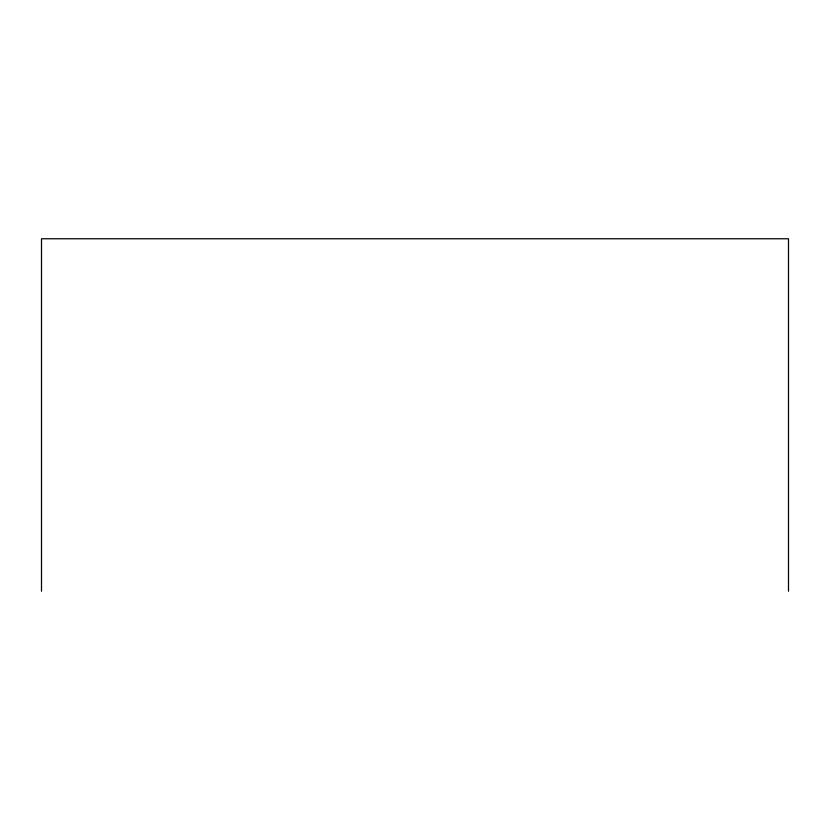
<?xml version="1.0" encoding="UTF-8"?>
<svg xmlns="http://www.w3.org/2000/svg" width="830" height="830" viewBox="0 0 830 830"><rect width="100%" height="100%" fill="white"/><g stroke="black" fill="none" stroke-linecap="round" stroke-linejoin="round"><path stroke-width="1.25" d="M788.5 591.24L788.5 238.76L41.5 238.76L41.5 591.24"/></g></svg>
